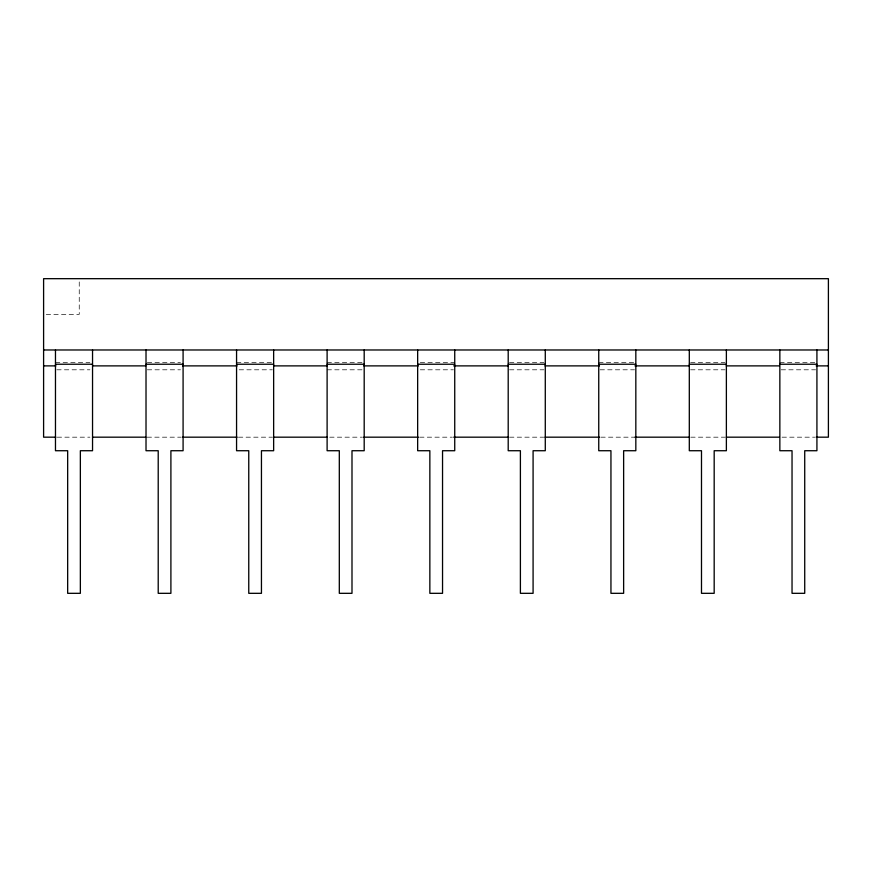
<?xml version="1.0" encoding="UTF-8"?>
<svg xmlns="http://www.w3.org/2000/svg" width="872" height="872" viewBox="0 0 872 872"><rect width="100%" height="100%" fill="white"/><g stroke="black" fill="none" stroke-linecap="round" stroke-linejoin="round"><path stroke-width="0.65" stroke-dasharray="4.36 3.27" d="M46.238 314.334L79.243 314.334L79.243 279.999M55.47 362.676L89.892 362.676M147.346 362.676L180.45 362.676M236.563 362.676L272.315 362.676M327.109 362.676L362.861 362.676M420.304 362.676L454.737 362.676M509.531 362.676L543.954 362.676M598.748 362.676L634.5 362.676M690.624 362.676L725.046 362.676M779.851 362.676L816.922 362.676M56.8 369.804L89.892 369.804M147.346 369.804L180.45 369.804M239.211 369.804L272.315 369.804M327.109 369.804L362.861 369.804M420.304 369.804L453.407 369.804M509.531 369.804L543.954 369.804M600.078 369.804L634.5 369.804M690.624 369.804L725.046 369.804M781.17 369.804L815.593 369.804M57.225 437.177L89.925 437.177M147.15 437.177L181.213 437.177M238.438 437.177L272.5 437.177M329.725 437.177L362.425 437.177M419.65 437.177L452.35 437.177M509.575 437.177L543.638 437.177M600.863 437.177L634.925 437.177M690.788 437.177L724.85 437.177M782.075 437.177L814.775 437.177"/><path stroke-width="1.31" d="M43.6 349.977L828.4 349.977M55.47 364.234L92.541 364.234M146.016 364.234L183.087 364.234M236.563 364.234L273.645 364.234M327.109 364.234L364.191 364.234M417.655 364.234L454.737 364.234M508.202 364.234L545.283 364.234M598.748 364.234L635.83 364.234M689.305 364.234L726.376 364.234M779.851 364.234L816.922 364.234M43.6 365.88L55.863 365.88M92.65 365.88L145.788 365.88M182.575 365.88L237.075 365.88M273.863 365.88L327 365.88M363.788 365.88L418.288 365.88M453.713 365.88L508.213 365.88M545 365.88L599.5 365.88M634.925 365.88L689.425 365.88M726.213 365.88L779.35 365.88M816.138 365.88L828.4 365.88M55.863 437.177L43.6 437.177L43.6 278.68L828.4 278.68L828.4 437.177L816.138 437.177M92.65 437.177L145.788 437.177M182.575 437.177L237.075 437.177M273.863 437.177L327 437.177M363.788 437.177L418.288 437.177M453.713 437.177L508.213 437.177M545 437.177L599.5 437.177M634.925 437.177L689.425 437.177M726.213 437.177L779.35 437.177M816.922 349.977L816.922 450.726L804.725 450.726L804.725 593.32L792.038 593.32L792.038 450.726L779.851 450.726L779.851 349.977M726.376 349.977L726.376 450.726L714.179 450.726L714.179 593.32L701.491 593.32L701.491 450.726L689.305 450.726L689.305 349.977M635.83 349.977L635.83 450.726L623.633 450.726L623.633 593.32L610.945 593.32L610.945 450.726L598.748 450.726L598.748 349.977M545.283 349.977L545.283 450.726L533.086 450.726L533.086 593.32L520.399 593.32L520.399 450.726L508.202 450.726L508.202 349.977M454.737 349.977L454.737 450.726L442.54 450.726L442.54 593.32L429.852 593.32L429.852 450.726L417.655 450.726L417.655 349.977M364.191 349.977L364.191 450.726L351.994 450.726L351.994 593.32L339.306 593.32L339.306 450.726L327.109 450.726L327.109 349.977M273.645 349.977L273.645 450.726L261.447 450.726L261.447 593.32L248.76 593.32L248.76 450.726L236.563 450.726L236.563 349.977M183.087 349.977L183.087 450.726L170.901 450.726L170.901 593.32L158.214 593.32L158.214 450.726L146.016 450.726L146.016 349.977M92.541 349.977L92.541 450.726L80.355 450.726L80.355 593.32L67.667 593.32L67.667 450.726L55.47 450.726L55.47 349.977"/></g></svg>
